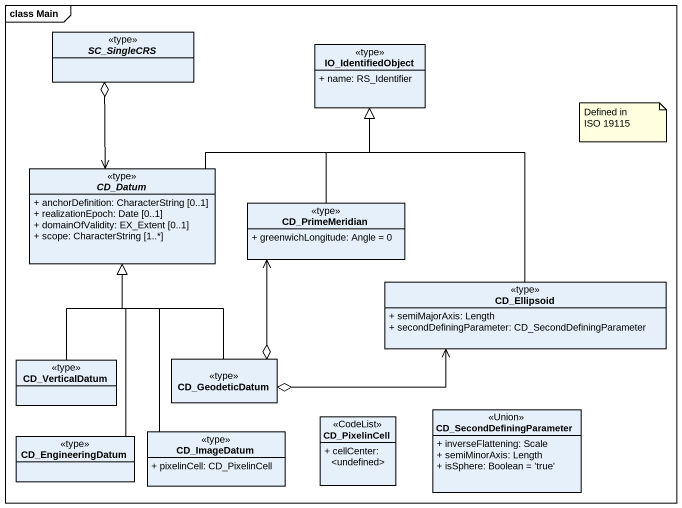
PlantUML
@startuml
mainframe class Main
hide circle
hide empty members
skinparam classAttributeIconSize 0
abstract class SC_SingleCRS <<type>>
class IO_IdentifiedObject <<type>> {
  + name: RS_Identifier
}
abstract class CD_Datum <<type>> {
  + anchorDefinition: CharacterString [0..1]
  + realizationEpoch: Date [0..1]
  + domainOfValidity: EX_Extent [0..1]
  + scope: CharacterString [1..*]
}
class CD_PrimeMeridian <<type>> {
  + greenwichLongitude: Angle = 0
}
class CD_Ellipsoid <<type>> {
  + semiMajorAxis: Length
  + secondDefiningParameter: CD_SecondDefiningParameter
}
class CD_VerticalDatum <<type>>
class CD_GeodeticDatum <<type>>
class CD_EngineeringDatum <<type>>
class CD_ImageDatum <<type>> {
  + pixelinCell: CD_PixelinCell
}
class CD_PixelinCell <<CodeList>> {
  + cellCenter: <undefined>
}
class CD_SecondDefiningParameter <<Union>> {
  + inverseFlattening: Scale
  + semiMinorAxis: Length
  + isSphere: Boolean = 'true'
}
CD_Datum <-up-o SC_SingleCRS
CD_Datum -right-|> IO_IdentifiedObject
CD_PrimeMeridian -up-|> IO_IdentifiedObject
CD_PrimeMeridian <--o CD_GeodeticDatum
CD_Ellipsoid -up-|> IO_IdentifiedObject
CD_Ellipsoid <-left-o CD_GeodeticDatum
CD_VerticalDatum -up-|> CD_Datum
CD_GeodeticDatum -up-|> CD_Datum
CD_EngineeringDatum -up-|> CD_Datum
CD_ImageDatum -up-|> CD_Datum
note as N1
  Defined in
  ISO 19115
end note
@enduml
